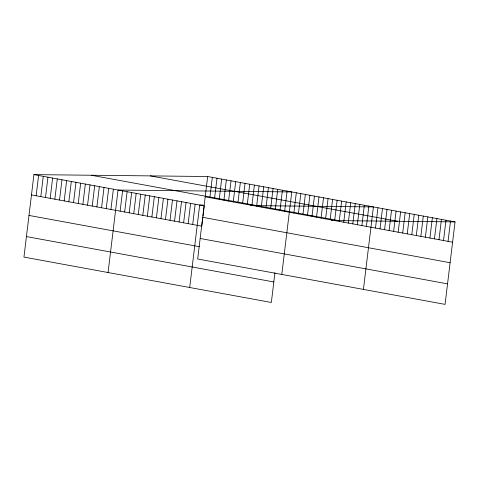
<?xml version="1.0" encoding="UTF-8"?>
<svg xmlns="http://www.w3.org/2000/svg" width="479" height="479" viewBox="0 0 479 479"><rect width="100%" height="100%" fill="white"/><g stroke="black" fill="none" stroke-linecap="round" stroke-linejoin="round"><path stroke-width="0.72" d="M207.658 176.517L197.677 259.001L445.069 304.381L455.05 221.903L207.658 176.517L33.931 174.619L23.95 257.097L271.342 302.483L274.946 272.707M36.147 195.767L38.601 175.476M40.823 196.624L43.278 176.332M45.493 197.48L47.948 177.188M50.169 198.336L52.624 178.044M54.84 199.198L57.294 178.906M59.516 200.054L61.971 179.763M64.186 200.911L66.641 180.619M68.862 201.767L71.317 181.475M73.532 202.623L75.987 182.331M78.209 203.479L80.664 183.188M82.879 204.341L85.334 184.05M87.549 205.198L90.01 184.906M92.225 206.054L94.68 185.762M96.896 206.91L99.351 186.618M101.572 207.766L104.027 187.475M106.242 208.622L108.697 188.331M110.918 209.485L113.373 189.193M108.062 272.527L118.044 190.049L291.771 191.947L281.79 274.431M120.127 211.173L122.582 190.882M124.66 212.005L127.115 191.714M129.198 212.838L131.653 192.546M133.731 213.67L136.186 193.378M138.269 214.502L140.724 194.211M142.802 215.334L145.257 195.043M147.34 216.167L149.795 195.869M151.873 216.999L154.328 196.701M156.411 217.825L158.866 197.534M160.944 218.658L163.399 198.366M165.483 219.49L167.937 199.198M170.015 220.322L172.47 200.03M174.554 221.154L177.008 200.863M179.086 221.987L181.541 201.695M183.625 222.819L186.08 202.527M188.157 223.651L190.612 203.359M192.696 224.483L195.151 204.192M189.702 287.508L199.683 205.024L203.27 205.066M202.821 217.454L201.767 226.148L31.476 194.911M202.994 216.005L204.222 205.856L33.931 174.619M209.874 197.665L212.329 177.374M214.544 198.522L216.999 178.23M219.22 199.384L221.675 179.092M223.891 200.24L226.345 179.948M228.567 201.096L231.022 180.805M233.237 201.952L235.692 181.661M237.913 202.809L240.368 182.517M242.584 203.671L245.038 183.373M247.26 204.527L249.715 184.235M251.93 205.383L254.385 185.092M256.606 206.239L259.061 185.948M261.277 207.096L263.731 186.804M265.947 207.952L268.408 187.66M270.623 208.814L273.078 188.516M275.293 209.67L277.748 189.379M279.97 210.526L282.424 190.235M284.64 211.383L287.095 191.091M293.849 213.071L296.303 192.78M298.387 213.903L300.842 193.612M302.92 214.736L305.374 194.444M307.458 215.568L309.913 195.276M311.991 216.4L314.446 196.109M316.529 217.232L318.984 196.941M321.062 218.065L323.517 197.773M325.6 218.897L328.055 198.605M330.133 219.729L332.588 199.438M334.671 220.562L337.126 200.27M339.204 221.394L341.659 201.102M343.742 222.226L346.197 201.934M348.275 223.058L350.73 202.767M352.813 223.891L355.268 203.599M357.346 224.723L359.801 204.431M361.885 225.555L364.339 205.263M366.417 226.387L368.872 206.09M363.429 289.406L373.41 206.922L250.565 205.581M375.488 228.046L377.943 207.754M380.027 228.878L382.481 208.587M384.559 229.71L387.014 209.419M389.098 230.543L391.553 210.251M393.63 231.375L396.085 211.083M398.169 232.207L400.624 211.916M402.701 233.039L405.156 212.748M407.24 233.872L409.695 213.58M411.772 234.704L414.227 214.412M416.311 235.536L418.766 215.245M420.843 236.369L423.298 216.077M425.382 237.201L427.837 216.909M429.914 238.033L432.369 217.741M434.453 238.865L436.908 218.574M438.986 239.698L441.44 219.406M443.524 240.53L445.979 220.238M448.057 241.362L450.511 221.07M331.486 220.55L332.923 220.568M335.072 220.591L455.05 221.903M150.328 175.889L397.72 221.274M91.261 175.242L338.653 220.627M205.198 196.809L452.595 242.194M202.719 217.334L450.11 262.714M200.156 238.476L447.554 283.861M28.991 215.43L199.282 246.673M26.435 236.578L273.826 281.957"/></g></svg>
